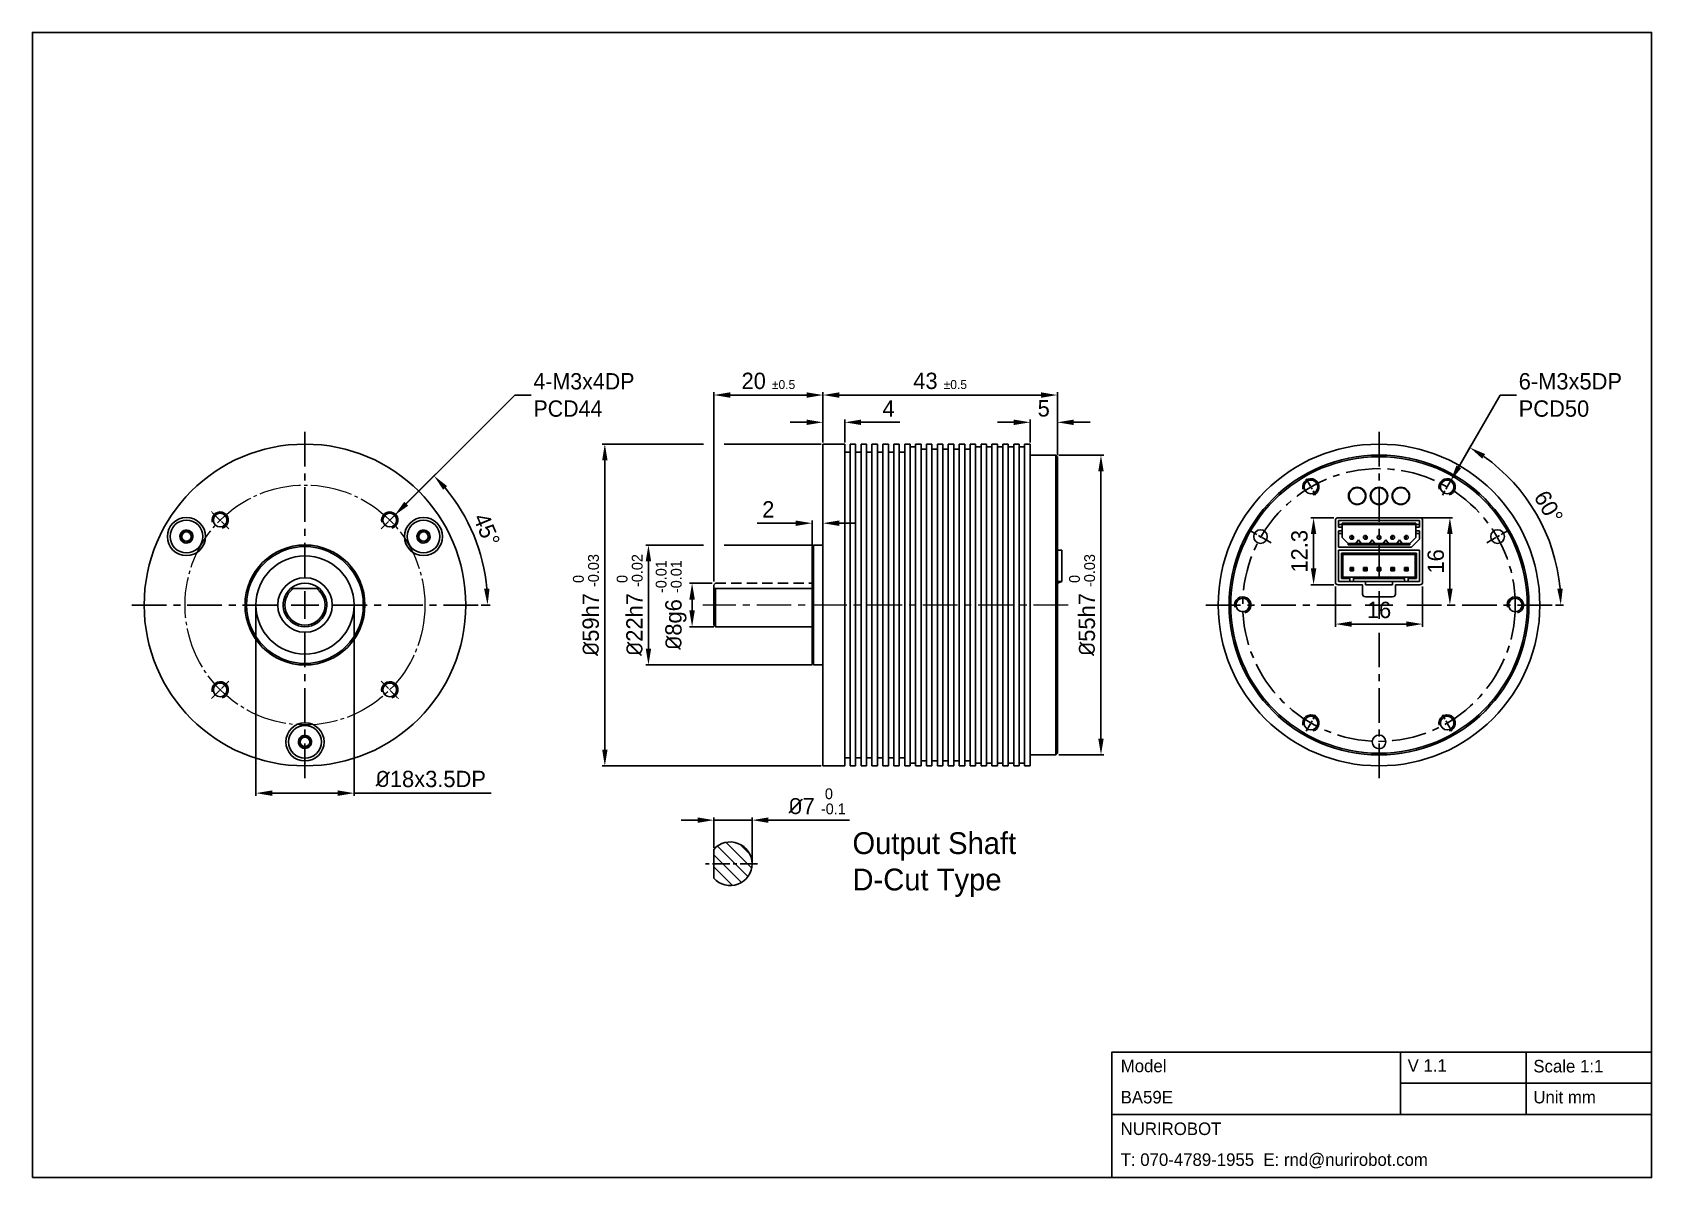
# Model space of a CAD drawing. Header units: millimetres. Extents: x 0 to 297, y 0 to 210.
import ezdxf

# ---------------------------------------------------------------- set-up
doc = ezdxf.new("R2010")
doc.units = ezdxf.units.MM
doc.header["$LTSCALE"] = 0.5
doc.header["$PDSIZE"] = -1
for name, pattern in [('CENTERX2', [20.32, 12.7, -2.54, 2.54, -2.54]), ('HIDDEN', [1.905, 1.27, -0.635]), ('SLD-실선', [0]), ('SLD-일점쇄선(중심선)', [19.05, 15.24, -1.27, 1.27, -1.27])]:
    doc.linetypes.add(name, pattern=pattern)
for name, color, linetype in [('3', 1, 'SLD-일점쇄선(중심선)'), ('은선', 2, 'HIDDEN'), ('중심선', 1, 'CENTERX2'), ('치수선', 3, 'Continuous')]:
    doc.layers.add(name, color=color, linetype=linetype)
doc.layers.add('외형선', color=7, linetype='Continuous', lineweight=25)
doc.styles.get("Standard").update_dxf_attribs({"font": 'GOTHIC.TTF'})
doc.styles.add('누리로봇 문자스타일_20230829', font='GOTHIC.TTF')
doc.dimstyles.new('A4기본 치수스타일', dxfattribs={"dimtxt": 3, "dimasz": 3, "dimexe": 0.5, "dimexo": 0.3, "dimgap": 1, "dimtad": 1, "dimtoh": 1, "dimdec": 1, "dimzin": 12, "dimdsep": 46, "dimtxsty": '누리로봇 문자스타일_20230829', "dimcen": 0.09, "dimclrd": 3, "dimclre": 3, "dimclrt": 3, "dimadec": 0, "dimazin": 3, "dimtm": 1e-09, "dimtfac": 1, "dimtdec": 1, "dimtofl": 0, "dimtmove": 0, "dimatfit": 3, "dimfxl": 1, "dimfrac": 2, "dimarcsym": 0})
doc.dimstyles.new('A4지시선 치수스타일', dxfattribs={"dimtxt": 3, "dimasz": 3, "dimexe": 0.5, "dimexo": 0.3, "dimgap": 0.396875, "dimtad": 0, "dimtih": 1, "dimtoh": 1, "dimdec": 1, "dimzin": 12, "dimdsep": 46, "dimtxsty": '누리로봇 문자스타일_20230829', "dimcen": 0.09, "dimclrd": 3, "dimclre": 3, "dimclrt": 3, "dimadec": 0, "dimazin": 3, "dimtm": 1e-09, "dimtfac": 1, "dimtdec": 1, "dimtofl": 0, "dimtmove": 0, "dimatfit": 3, "dimfxl": 1, "dimfrac": 2, "dimarcsym": 0})

# ---------------------------------------------------------------- blocks, each defined once
blk = doc.blocks.new('*D47')
at = {"color": 3, "linetype": 'Continuous', "lineweight": -2}
for p, q in [((88.5, 143.5), (68.56, 123.56)), ((91.5, 143.5), (88.5, 143.5)), ((65.47, 120.56), (65.65, 120.56)), ((65.56, 120.47), (65.56, 120.65))]:
    blk.add_line(p, q, dxfattribs=at)
at = {"color": 3, "linetype": 'Continuous'}
blk.add_solid([(68.21, 123.92), (68.92, 123.21), (66.44, 121.44)], dxfattribs=at)
at = {"layer": 'Defpoints', "color": 0, "linetype": 'Continuous'}
for p in [(64.67, 119.67), (66.44, 121.44)]:
    blk.add_point(p, dxfattribs=at)
at = {"color": 3, "linetype": 'Continuous', "lineweight": 18, "insert": (91.9, 143.5), "char_height": 3, "attachment_point": 4, "style": '누리로봇 문자스타일_20230829'}
blk.add_mtext('{\\fPMingLiU|b0|i0|c129|p0;4-M3x4DP\\PPCD44}', dxfattribs=at)
blk = doc.blocks.new('SW_CENTERMARKSYMBOL_1')
at = {"layer": '중심선', "color": 0}
for p, q in [((0, 5.08), (0, 32.04)), ((-5.08, 0), (-32.04, 0)), ((0, 0), (-2.54, 0)), ((0, 0), (0, 2.54)), ((0, 0), (0, -2.54)), ((0, 0), (2.54, 0)), ((5.08, 0), (32.04, 0)), ((0, -5.08), (0, -32.04))]:
    blk.add_line(p, q, dxfattribs=at)
blk = doc.blocks.new('*U45')
at = {"layer": '3', "color": 1, "linetype": 'SLD-일점쇄선(중심선)', "lineweight": 18, "ltscale": 0.25}
blk.add_line((-1.59, -1.59), (1.59, 1.59), dxfattribs=at)
blk = doc.blocks.new('*U46')
at = {"color": 0, "linetype": 'ByBlock', "lineweight": -2}
for p, rotation in [((44.08, 144.01), 90.00000000000001), ((44.08, 112.9), 180), ((75.19, 112.9), 270)]:
    blk.add_blockref('*U45', p, dxfattribs=dict(at, rotation=rotation))
blk.add_blockref('*U45', (75.19, 144.01), dxfattribs=at)
blk = doc.blocks.new('*D49')
at = {"layer": 'Defpoints', "color": 0}
for p in [(41, 105), (59, 105), (59, 70.5)]:
    blk.add_point(p, dxfattribs=at)
at = {"layer": '치수선', "color": 3, "lineweight": -2}
for p, q in [((41, 104.7), (41, 70)), ((59, 104.7), (59, 70)), ((44, 70.5), (56, 70.5)), ((59, 70.5), (84.17, 70.5))]:
    blk.add_line(p, q, dxfattribs=at)
at = {"layer": '치수선', "color": 3}
for points in [[(44, 71), (44, 70), (41, 70.5)], [(56, 71), (56, 70), (59, 70.5)]]:
    blk.add_solid(points, dxfattribs=at)
at = {"layer": '치수선', "color": 3, "insert": (73.08, 73.08), "char_height": 3, "attachment_point": 5, "style": '누리로봇 문자스타일_20230829'}
blk.add_mtext('{\\fISOCPEUR|b0|i0|c0|p34;%%C}18x3.5DP', dxfattribs=at)
blk = doc.blocks.new('SW_CENTERMARKSYMBOL_35')
at = {"layer": '중심선', "color": 0}
for p, q in [((0, 5.08), (0, 32.04)), ((-5.08, 0), (-32.04, 0)), ((0, 0), (-2.54, 0)), ((0, 0), (0, 2.54)), ((0, 0), (0, -2.54)), ((0, 0), (2.54, 0)), ((5.08, 0), (32.04, 0)), ((0, -5.08), (0, -32.04))]:
    blk.add_line(p, q, dxfattribs=at)
blk = doc.blocks.new('*D52')
at = {"layer": 'Defpoints', "color": 0}
for p in [(239, 121), (235, 108.7), (239, 108.7)]:
    blk.add_point(p, dxfattribs=at)
at = {"layer": '치수선', "color": 3, "lineweight": -2}
for p, q in [((238.7, 121), (234.5, 121)), ((235, 118), (235, 111.7)), ((238.7, 108.7), (234.5, 108.7))]:
    blk.add_line(p, q, dxfattribs=at)
at = {"layer": '치수선', "color": 3}
for points in [[(234.5, 118), (235.5, 118), (235, 121)], [(234.5, 111.7), (235.5, 111.7), (235, 108.7)]]:
    blk.add_solid(points, dxfattribs=at)
at = {"layer": '치수선', "color": 3, "insert": (232.42, 114.85), "char_height": 3, "attachment_point": 5, "rotation": 90, "style": '누리로봇 문자스타일_20230829'}
blk.add_mtext('12.3', dxfattribs=at)
blk = doc.blocks.new('*D53')
at = {"layer": 'Defpoints', "color": 0}
for p in [(239, 108.7), (255, 108.7), (255, 101.5)]:
    blk.add_point(p, dxfattribs=at)
at = {"layer": '치수선', "color": 3, "lineweight": -2}
for p, q in [((239, 108.4), (239, 101)), ((255, 108.4), (255, 101)), ((242, 101.5), (252, 101.5))]:
    blk.add_line(p, q, dxfattribs=at)
at = {"layer": '치수선', "color": 3}
for points in [[(242, 102), (242, 101), (239, 101.5)], [(252, 102), (252, 101), (255, 101.5)]]:
    blk.add_solid(points, dxfattribs=at)
at = {"layer": '치수선', "color": 3, "insert": (247, 104.08), "char_height": 3, "attachment_point": 5, "style": '누리로봇 문자스타일_20230829'}
blk.add_mtext('16', dxfattribs=at)
blk = doc.blocks.new('*D51')
at = {"layer": 'Defpoints', "color": 0}
for p in [(254.5, 121), (260, 121), (260.2, 105)]:
    blk.add_point(p, dxfattribs=at)
at = {"layer": '치수선', "color": 3, "lineweight": -2}
for p, q in [((254.8, 121), (260.5, 121)), ((260, 108), (260, 118)), ((259.9, 105), (259.5, 105))]:
    blk.add_line(p, q, dxfattribs=at)
at = {"layer": '치수선', "color": 3}
for points in [[(259.5, 118), (260.5, 118), (260, 121)], [(259.5, 108), (260.5, 108), (260, 105)]]:
    blk.add_solid(points, dxfattribs=at)
at = {"layer": '치수선', "color": 3, "insert": (257.42, 113), "char_height": 3, "attachment_point": 5, "rotation": 90, "style": '누리로봇 문자스타일_20230829'}
blk.add_mtext('16', dxfattribs=at)
blk = doc.blocks.new('*D54')
at = {"color": 3, "ltscale": 0.5}
for p, q in [((260.51, 128.41), (263.92, 134.31)), ((279.34, 105), (280.84, 105))]:
    blk.add_line(p, q, dxfattribs=at)
blk.add_arc((247, 105), 33.34, 5.1575, 54.8425, dxfattribs=at)
for points in [[(265.93, 131.84), (266.47, 132.68), (263.67, 133.87)], [(280.7, 108.02), (279.7, 107.97), (280.34, 105)]]:
    blk.add_solid(points, dxfattribs=at)
at = {"layer": 'Defpoints', "color": 0, "ltscale": 0.5}
for p in [(260.36, 128.15), (258.64, 125.15), (278.33, 116.4), (252.08, 105), (279.04, 105)]:
    blk.add_point(p, dxfattribs=at)
at = {"color": 3, "ltscale": 0.5, "insert": (278.1, 122.96), "char_height": 3, "attachment_point": 5, "rotation": 300, "style": '누리로봇 문자스타일_20230829'}
blk.add_mtext('60°', dxfattribs=at)
blk = doc.blocks.new('*D55')
at = {"color": 3, "linetype": 'Continuous', "lineweight": -2}
for p, q in [((269.23, 143.5), (261.62, 130.33)), ((272.23, 143.5), (269.23, 143.5)), ((259.41, 126.65), (259.59, 126.65)), ((259.5, 126.56), (259.5, 126.74))]:
    blk.add_line(p, q, dxfattribs=at)
at = {"color": 3, "linetype": 'Continuous'}
blk.add_solid([(261.19, 130.58), (262.06, 130.08), (260.12, 127.73)], dxfattribs=at)
at = {"layer": 'Defpoints', "color": 0, "linetype": 'Continuous'}
for p in [(260.12, 127.73), (258.87, 125.57)]:
    blk.add_point(p, dxfattribs=at)
at = {"color": 3, "linetype": 'Continuous', "lineweight": 18, "insert": (272.62, 143.5), "char_height": 3, "attachment_point": 4, "style": '누리로봇 문자스타일_20230829'}
blk.add_mtext('6-M3x5DP\\PPCD50', dxfattribs=at)
blk = doc.blocks.new('*D61')
at = {"layer": 'Defpoints', "color": 0}
for p in [(188, 132.5), (188, 77.5), (196, 77.5)]:
    blk.add_point(p, dxfattribs=at)
at = {"layer": '치수선', "color": 3, "lineweight": -2}
for p, q in [((188.3, 132.5), (196.5, 132.5)), ((196, 129.5), (196, 80.5)), ((188.3, 77.5), (196.5, 77.5))]:
    blk.add_line(p, q, dxfattribs=at)
at = {"layer": '치수선', "color": 3}
for points in [[(195.5, 129.5), (196.5, 129.5), (196, 132.5)], [(195.5, 80.5), (196.5, 80.5), (196, 77.5)]]:
    blk.add_solid(points, dxfattribs=at)
at = {"layer": '치수선', "color": 3, "insert": (192.55, 105), "char_height": 3, "attachment_point": 5, "rotation": 90, "style": '누리로봇 문자스타일_20230829'}
blk.add_mtext('{\\fISOCPEUR|b0|i0|c0|p34;%%C}55h7 {\\H0.66x;\\S 0^ -0.03;}', dxfattribs=at)
blk = doc.blocks.new('*D56')
at = {"color": 3, "linetype": 'Continuous', "lineweight": -2}
for p, q in [((145, 134.8), (145, 144)), ((185, 143.5), (148, 143.5)), ((188, 132.5), (188, 144))]:
    blk.add_line(p, q, dxfattribs=at)
at = {"color": 3, "linetype": 'Continuous'}
for points in [[(148, 144), (148, 143), (145, 143.5)], [(185, 144), (185, 143), (188, 143.5)]]:
    blk.add_solid(points, dxfattribs=at)
at = {"layer": 'Defpoints', "color": 0, "linetype": 'Continuous'}
for p in [(145, 143.5), (145, 134.5), (188, 132.2)]:
    blk.add_point(p, dxfattribs=at)
at = {"color": 3, "linetype": 'Continuous', "lineweight": 18, "insert": (166.5, 146.08), "char_height": 3, "attachment_point": 5, "style": '누리로봇 문자스타일_20230829'}
blk.add_mtext('43 {\\H0.55x;%%P0.5}', dxfattribs=at)
blk = doc.blocks.new('*D62')
at = {"color": 3, "linetype": 'Continuous', "lineweight": -2}
for p, q in [((125, 109.3), (125, 144)), ((128, 143.5), (142, 143.5)), ((145, 134.8), (145, 144))]:
    blk.add_line(p, q, dxfattribs=at)
at = {"color": 3, "linetype": 'Continuous'}
for points in [[(128, 144), (128, 143), (125, 143.5)], [(142, 144), (142, 143), (145, 143.5)]]:
    blk.add_solid(points, dxfattribs=at)
at = {"layer": 'Defpoints', "color": 0, "linetype": 'Continuous'}
for p in [(145, 143.5), (145, 134.5), (125, 109)]:
    blk.add_point(p, dxfattribs=at)
at = {"color": 3, "linetype": 'Continuous', "lineweight": 18, "insert": (135, 146.08), "char_height": 3, "attachment_point": 5, "style": '누리로봇 문자스타일_20230829'}
blk.add_mtext('20 {\\H0.55x;%%P0.5}', dxfattribs=at)
blk = doc.blocks.new('*D57')
at = {"color": 3, "linetype": 'Continuous', "lineweight": -2}
for p, q in [((140, 120), (132.96, 120)), ((143, 116), (143, 120.5)), ((145, 120.3), (145, 120.5)), ((148, 120), (151, 120))]:
    blk.add_line(p, q, dxfattribs=at)
at = {"color": 3, "linetype": 'Continuous'}
for points in [[(140, 120.5), (140, 119.5), (143, 120)], [(148, 120.5), (148, 119.5), (145, 120)]]:
    blk.add_solid(points, dxfattribs=at)
at = {"layer": 'Defpoints', "color": 0, "linetype": 'Continuous'}
for p in [(145, 120), (145, 120), (143, 115.7)]:
    blk.add_point(p, dxfattribs=at)
at = {"color": 3, "linetype": 'Continuous', "lineweight": 18, "insert": (134.98, 122.54), "char_height": 3, "attachment_point": 5, "style": '누리로봇 문자스타일_20230829'}
blk.add_mtext('2', dxfattribs=at)
blk = doc.blocks.new('*D58')
at = {"color": 3, "linetype": 'Continuous', "lineweight": -2}
for p, q in [((124.7, 109), (120.5, 109)), ((121, 104), (121, 106)), ((125, 101), (120.5, 101))]:
    blk.add_line(p, q, dxfattribs=at)
at = {"color": 3, "linetype": 'Continuous'}
for points in [[(120.5, 106), (121.5, 106), (121, 109)], [(120.5, 104), (121.5, 104), (121, 101)]]:
    blk.add_solid(points, dxfattribs=at)
at = {"layer": 'Defpoints', "color": 0, "linetype": 'Continuous'}
for p in [(121, 109), (125, 109), (125.3, 101)]:
    blk.add_point(p, dxfattribs=at)
at = {"color": 3, "linetype": 'Continuous', "lineweight": 18, "insert": (117.16, 105), "char_height": 3, "attachment_point": 5, "rotation": 90, "style": '누리로봇 문자스타일_20230829'}
blk.add_mtext('{\\fISOCPEUR|b0|i0|c0|p34;%%C}8g6 {\\H0.66x;\\S-0.01^ -0.01;}', dxfattribs=at)
blk = doc.blocks.new('*D63')
at = {"color": 3, "linetype": 'Continuous', "lineweight": -2}
for p, q in [((123.12, 116), (112.5, 116)), ((143, 116), (126.87, 116)), ((113, 113), (113, 97)), ((143, 94), (112.5, 94))]:
    blk.add_line(p, q, dxfattribs=at)
at = {"color": 3, "linetype": 'Continuous'}
for points in [[(112.5, 113), (113.5, 113), (113, 116)], [(112.5, 97), (113.5, 97), (113, 94)]]:
    blk.add_solid(points, dxfattribs=at)
at = {"layer": 'Defpoints', "color": 0, "linetype": 'Continuous'}
for p in [(143.3, 116), (113, 94), (143.3, 94)]:
    blk.add_point(p, dxfattribs=at)
at = {"color": 3, "linetype": 'Continuous', "lineweight": 18, "insert": (109.55, 105), "char_height": 3, "attachment_point": 5, "rotation": 90, "style": '누리로봇 문자스타일_20230829'}
blk.add_mtext('{\\fISOCPEUR|b0|i0|c0|p34;%%C}22h7 {\\H0.66x;\\S 0^ -0.02;}', dxfattribs=at)
blk = doc.blocks.new('*D60')
at = {"layer": 'Defpoints', "color": 0}
for p in [(145, 134.5), (105, 75.5), (145, 75.5)]:
    blk.add_point(p, dxfattribs=at)
at = {"layer": '치수선', "color": 3, "lineweight": -2}
for p, q in [((123.12, 134.5), (104.5, 134.5)), ((144.7, 134.5), (126.87, 134.5)), ((105, 131.5), (105, 78.5)), ((144.7, 75.5), (104.5, 75.5))]:
    blk.add_line(p, q, dxfattribs=at)
at = {"layer": '치수선', "color": 3}
for points in [[(104.5, 131.5), (105.5, 131.5), (105, 134.5)], [(104.5, 78.5), (105.5, 78.5), (105, 75.5)]]:
    blk.add_solid(points, dxfattribs=at)
at = {"layer": '치수선', "color": 3, "insert": (101.55, 105), "char_height": 3, "attachment_point": 5, "rotation": 90, "style": '누리로봇 문자스타일_20230829'}
blk.add_mtext('{\\fISOCPEUR|b0|i0|c0|p34;%%C}59h7 {\\H0.66x;\\S 0^ -0.03;}', dxfattribs=at)
blk = doc.blocks.new('*D59')
at = {"color": 3, "linetype": 'Continuous', "lineweight": -2}
for p, q in [((180, 138.5), (177, 138.5)), ((183, 134.8), (183, 139)), ((188, 132.8), (188, 139)), ((191, 138.5), (194, 138.5))]:
    blk.add_line(p, q, dxfattribs=at)
at = {"color": 3, "linetype": 'Continuous'}
for points in [[(180, 139), (180, 138), (183, 138.5)], [(191, 139), (191, 138), (188, 138.5)]]:
    blk.add_solid(points, dxfattribs=at)
at = {"layer": 'Defpoints', "color": 0, "linetype": 'Continuous'}
for p in [(188, 138.5), (183, 134.5), (188, 132.5)]:
    blk.add_point(p, dxfattribs=at)
at = {"color": 3, "linetype": 'Continuous', "lineweight": 18, "insert": (185.5, 141.04), "char_height": 3, "attachment_point": 5, "style": '누리로봇 문자스타일_20230829'}
blk.add_mtext('5', dxfattribs=at)
blk = doc.blocks.new('*D64')
at = {"layer": 'Defpoints', "color": 0}
for p in [(125, 65.55), (125, 60.2), (132, 57.55)]:
    blk.add_point(p, dxfattribs=at)
at = {"layer": '치수선', "color": 3, "lineweight": -2}
for p, q in [((122, 65.55), (119, 65.55)), ((125, 60.5), (125, 66.05)), ((125, 65.55), (132, 65.55)), ((132, 57.85), (132, 66.05)), ((135, 65.55), (149.89, 65.55))]:
    blk.add_line(p, q, dxfattribs=at)
at = {"layer": '치수선', "color": 3}
for points in [[(122, 66.05), (122, 65.05), (125, 65.55)], [(135, 66.05), (135, 65.05), (132, 65.55)]]:
    blk.add_solid(points, dxfattribs=at)
at = {"layer": '치수선', "color": 3, "insert": (143.94, 69), "char_height": 3, "attachment_point": 5, "style": '누리로봇 문자스타일_20230829'}
blk.add_mtext('{\\fISOCPEUR|b0|i0|c0|p34;%%C}7 {\\H0.66x;\\S 0^ -0.1;}', dxfattribs=at)
blk = doc.blocks.new('*D106')
at = {"color": 3, "linetype": 'Continuous', "lineweight": -2}
for p, q in [((142, 138.5), (139, 138.5)), ((145, 134.8), (145, 139)), ((149, 134.8), (149, 139)), ((152, 138.5), (159.1, 138.5))]:
    blk.add_line(p, q, dxfattribs=at)
at = {"color": 3, "linetype": 'Continuous'}
for points in [[(142, 139), (142, 138), (145, 138.5)], [(152, 139), (152, 138), (149, 138.5)]]:
    blk.add_solid(points, dxfattribs=at)
at = {"layer": 'Defpoints', "color": 0, "linetype": 'Continuous'}
for p in [(149, 138.5), (145, 134.5), (149, 134.5)]:
    blk.add_point(p, dxfattribs=at)
at = {"color": 3, "linetype": 'Continuous', "lineweight": 18, "insert": (157.05, 141.04), "char_height": 3, "attachment_point": 5, "style": '누리로봇 문자스타일_20230829'}
blk.add_mtext('4', dxfattribs=at)
blk = doc.blocks.new('*D111')
at = {"color": 3, "ltscale": 0.5}
for p, q in [((67.36, 122.36), (74.03, 129.03)), ((82.34, 105), (83.99, 105))]:
    blk.add_line(p, q, dxfattribs=at)
blk.add_arc((50, 105), 33.49, 5.1344, 39.8656, dxfattribs=at)
for points in [[(75.34, 126.13), (76.07, 126.8), (73.68, 128.68)], [(83.85, 108.02), (82.85, 107.97), (83.49, 105)]]:
    blk.add_solid(points, dxfattribs=at)
at = {"layer": 'Defpoints', "color": 0, "ltscale": 0.5}
for p in [(67.15, 122.15), (63.97, 118.97), (82.35, 113.67), (55.08, 105), (82.04, 105)]:
    blk.add_point(p, dxfattribs=at)
at = {"color": 3, "ltscale": 0.5, "insert": (83.32, 118.8), "char_height": 3, "attachment_point": 5, "rotation": 292.5, "style": '누리로봇 문자스타일_20230829'}
blk.add_mtext('45°', dxfattribs=at)

msp = doc.modelspace()

# ---------------------------------------------------------------- hatches: boundary and pattern name
at = {"ltscale": 0.5}
h = msp.add_hatch(dxfattribs=at)
h.set_pattern_fill('ANSI31', color=256, scale=0.5, angle=90)
h.set_pattern_definition([(135, (181.2872, -55.4511), (-1.122532, -1.122532), [])])
h.paths.add_polyline_path([(125, 57.55), (125, 54.91, 0.21525), (128, 53.55), (128, 57.55)])
h.paths.add_polyline_path([(125, 60.2), (125, 57.55), (128, 57.55), (128, 61.55, 0.21525)])
h.paths.add_polyline_path([(128, 61.55), (128, 57.55), (132, 57.55, 0.414214)])
h.paths.add_polyline_path([(128, 57.55), (128, 53.55, 0.414214), (132, 57.55)])

# ---------------------------------------------------------------- linework, layer by layer
at = {"color": 7, "linetype": 'Continuous', "lineweight": 25}
for p, q in [((149, 134.5), (145, 134.5)), ((145, 134.5), (145, 75.5)), ((143.3, 116), (143, 115.7)), ((145, 116), (143.3, 116)), ((143.3, 116), (143.3, 94)), ((143, 94.3), (143, 115.7)), ((125, 101.3), (125, 108)), ((125.3, 108), (125.3, 101)), ((143, 108), (125.3, 108)), ((125, 101.3), (125.3, 101)), ((125.3, 101), (143, 101)), ((143, 94.3), (143.3, 94)), ((143.3, 94), (145, 94)), ((145, 75.5), (149, 75.5))]:
    msp.add_line(p, q, dxfattribs=at)
at = {"linetype": 'SLD-실선', "lineweight": 25}
msp.add_line((47.83, 108), (52.17, 108), dxfattribs=at)
at = {"color": 1, "linetype": 'CENTERX2', "lineweight": 18}
msp.add_line((190, 105), (123, 105), dxfattribs=at)
at = {"ltscale": 0.5}
msp.add_line((125, 60.2), (125, 54.91), dxfattribs=at)
at = {"lineweight": -3}
msp.add_line((250.97, 23.02), (250.97, 11.58), dxfattribs=at)
at = {"lineweight": -3, "ltscale": 3}
for p, q in [((273.98, 23.02), (273.98, 11.58)), ((250.97, 17.34), (297, 17.34)), ((250.97, 17.34), (297, 17.34)), ((198, 11.58), (297, 11.58)), ((198, 11.58), (297, 11.58))]:
    msp.add_line(p, q, dxfattribs=at)
msp.add_lwpolyline([(0, 0), (297, 0), (297, 210), (0, 210)], close=True)
msp.add_lwpolyline([(198, 0), (198, 23.02), (297, 23.02), (297, 0)], close=True, dxfattribs=at)
msp.add_lwpolyline([(198, 0), (198, 23.02), (297, 23.02), (297, 0)], close=True, dxfattribs=at)
at = {"linetype": 'SLD-실선', "lineweight": 25}
for centre, radius in [((50, 105), 29.5), ((28.26, 117.55), 3.5), ((28.26, 117.55), 3), ((71.74, 117.55), 3.5), ((71.74, 117.55), 3), ((28.26, 117.55), 0.867), ((50, 105), 11), ((71.74, 117.55), 0.867), ((50, 105), 10.7), ((50, 105), 9), ((50, 105), 5), ((50, 79.9), 3.5), ((50, 79.9), 3), ((50, 79.9), 0.867)]:
    msp.add_circle(centre, radius, dxfattribs=at)
for centre in [(234.5, 126.65), (234.5, 126.65), (259.5, 126.65), (259.5, 126.65), (34.44, 120.56), (34.44, 120.56), (65.56, 120.56), (65.56, 120.56), (222, 105), (222, 105), (272, 105), (272, 105), (34.44, 89.44), (34.44, 89.44), (65.56, 89.44), (65.56, 89.44), (234.5, 83.35), (234.5, 83.35), (259.5, 83.35), (259.5, 83.35)]:
    msp.add_circle(centre, 1.25)
for centre in [(234.5, 126.65), (234.5, 126.65), (259.5, 126.65), (259.5, 126.65), (34.45, 120.56), (34.45, 120.56), (65.56, 120.56), (65.56, 120.56), (222, 105), (222, 105), (272, 105), (272, 105), (34.45, 89.44), (34.45, 89.44), (65.56, 89.44), (65.56, 89.44), (234.5, 83.35), (234.5, 83.35), (259.5, 83.35), (259.5, 83.35)]:
    msp.add_arc(centre, 1.5, 284.9214, 194.9688)
for centre, radius, start, end in [((28.26, 117.55), 1.2, 145.2024, 205.2024), ((28.26, 117.55), 1.2, 205.2024, 265.2024), ((28.26, 117.55), 1.2, 85.2024, 145.2024), ((28.26, 117.55), 1.2, 265.2024, 325.2024), ((28.26, 117.55), 1.2, 25.2024, 85.2024), ((28.26, 117.55), 1.2, 325.2024, 25.2024), ((71.74, 117.55), 1.2, 145.2024, 205.2024), ((71.74, 117.55), 1.2, 205.2024, 265.2024), ((71.74, 117.55), 1.2, 85.2024, 145.2024), ((71.74, 117.55), 1.2, 265.2024, 325.2024), ((71.74, 117.55), 1.2, 25.2024, 85.2024), ((71.74, 117.55), 1.2, 325.2024, 25.2024), ((50, 105), 4, 131.4096, 48.5904), ((50, 105), 3.7, 125.8248, 54.1752), ((50, 105), 4, 48.5904, 131.4096), ((50, 79.9), 1.2, 145.2024, 205.2024), ((50, 79.9), 1.2, 85.2024, 145.2024), ((50, 79.9), 1.2, 25.2024, 85.2024), ((50, 79.9), 1.2, 325.2024, 25.2024), ((50, 79.9), 1.2, 205.2024, 265.2024), ((50, 79.9), 1.2, 265.2024, 325.2024)]:
    msp.add_arc(centre, radius, start, end, dxfattribs=at)
at = {"ltscale": 0.5}
msp.add_arc((128, 57.55), 4, 221.4096, 138.5904, dxfattribs=at)
at = {"linetype": 'SLD-실선', "lineweight": 25}
for points, knots in [([(27.28, 118.24), (27.26, 118.04), (27.24, 117.84), (27.22, 117.54), (27.21, 117.43), (27.19, 117.23), (27.18, 117.14), (27.18, 117.04)], [0, 0, 0, 0, 0.5, 0.5, 0.75, 0.75, 1, 1, 1, 1]), ([(28.16, 116.35), (28, 116.47), (27.84, 116.58), (27.5, 116.81), (27.34, 116.93), (27.18, 117.04)], [0, 0, 0, 0, 0.5, 0.5, 1, 1, 1, 1]), ([(27.28, 118.24), (27.45, 118.32), (27.63, 118.4), (28, 118.58), (28.19, 118.66), (28.36, 118.75)], [0, 0, 0, 0, 0.5, 0.5, 1, 1, 1, 1]), ([(29.25, 116.86), (29.07, 116.78), (28.89, 116.7), (28.52, 116.52), (28.34, 116.44), (28.16, 116.35)], [0, 0, 0, 0, 0.5, 0.5, 1, 1, 1, 1]), ([(28.36, 118.75), (28.52, 118.63), (28.69, 118.52), (29.02, 118.29), (29.19, 118.17), (29.35, 118.06)], [0, 0, 0, 0, 0.5, 0.5, 1, 1, 1, 1]), ([(29.35, 118.06), (29.33, 117.87), (29.32, 117.67), (29.29, 117.36), (29.28, 117.26), (29.27, 117.06), (29.26, 116.96), (29.25, 116.86)], [0, 0, 0, 0, 0.5, 0.5, 0.75, 0.75, 1, 1, 1, 1]), ([(70.65, 117.04), (70.67, 117.23), (70.68, 117.43), (70.72, 117.84), (70.73, 118.04), (70.75, 118.24)], [0, 0, 0, 0, 0.5, 0.5, 1, 1, 1, 1]), ([(71.64, 116.35), (71.48, 116.46), (71.31, 116.58), (71.06, 116.75), (70.98, 116.81), (70.81, 116.93), (70.73, 116.98), (70.65, 117.04)], [0, 0, 0, 0, 0.5, 0.5, 0.75, 0.75, 1, 1, 1, 1]), ([(70.75, 118.24), (70.93, 118.32), (71.11, 118.4), (71.48, 118.58), (71.66, 118.66), (71.84, 118.75)], [0, 0, 0, 0, 0.5, 0.5, 1, 1, 1, 1]), ([(72.72, 116.86), (72.55, 116.78), (72.37, 116.7), (72, 116.52), (71.81, 116.44), (71.64, 116.35)], [0, 0, 0, 0, 0.5, 0.5, 1, 1, 1, 1]), ([(72.82, 118.06), (72.66, 118.17), (72.5, 118.29), (72.25, 118.46), (72.16, 118.52), (72, 118.64), (71.92, 118.69), (71.84, 118.75)], [0, 0, 0, 0, 0.5, 0.5, 0.75, 0.75, 1, 1, 1, 1]), ([(72.82, 118.06), (72.81, 117.87), (72.79, 117.67), (72.76, 117.26), (72.74, 117.06), (72.72, 116.86)], [0, 0, 0, 0, 0.5, 0.5, 1, 1, 1, 1]), ([(48.91, 79.39), (48.93, 79.58), (48.95, 79.78), (48.98, 80.19), (49, 80.39), (49.01, 80.59)], [0, 0, 0, 0, 0.5, 0.5, 1, 1, 1, 1]), ([(49.01, 80.59), (49.19, 80.67), (49.37, 80.75), (49.65, 80.88), (49.74, 80.93), (49.92, 81.01), (50.01, 81.06), (50.1, 81.1)], [0, 0, 0, 0, 0.5, 0.5, 0.75, 0.75, 1, 1, 1, 1]), ([(50.1, 81.1), (50.26, 80.98), (50.42, 80.87), (50.76, 80.64), (50.93, 80.52), (51.09, 80.41)], [0, 0, 0, 0, 0.5, 0.5, 1, 1, 1, 1]), ([(51.09, 80.41), (51.07, 80.22), (51.05, 80.02), (51.02, 79.61), (51, 79.41), (50.99, 79.21)], [0, 0, 0, 0, 0.5, 0.5, 1, 1, 1, 1]), ([(49.9, 78.7), (49.74, 78.82), (49.58, 78.93), (49.24, 79.16), (49.07, 79.28), (48.91, 79.39)], [0, 0, 0, 0, 0.5, 0.5, 1, 1, 1, 1]), ([(49.9, 78.7), (50.08, 78.79), (50.26, 78.87), (50.53, 79), (50.63, 79.05), (50.81, 79.13), (50.9, 79.17), (50.99, 79.21)], [0, 0, 0, 0, 0.5, 0.5, 0.75, 0.75, 1, 1, 1, 1])]:
    msp.add_open_spline(points, degree=3, knots=knots, dxfattribs=at)
for points in [[(47.35, 108), (47.51, 108), (47.67, 108), (47.83, 108)], [(52.17, 108), (52.33, 108), (52.49, 108), (52.65, 108)]]:
    msp.add_open_spline(points, degree=3, dxfattribs=at)
at = {"color": 7, "linetype": 'Continuous', "lineweight": 25}
msp.add_open_spline([(125, 108), (125.05, 108), (125.14, 108), (125.25, 108), (125.3, 108)], degree=3, knots=[0, 0, 0, 0, 0.469502, 1, 1, 1, 1], dxfattribs=at)
at = {"layer": '3', "color": 1, "linetype": 'SLD-일점쇄선(중심선)', "lineweight": 18}
msp.add_circle((50, 105), 22, dxfattribs=at)
at = {"layer": '외형선'}
for p, q in [((149, 134.5), (149, 75.5)), ((151, 134.5), (150, 134.5)), ((150, 134.5), (150, 75.5)), ((151, 134.5), (151, 75.5)), ((153, 134.5), (152, 134.5)), ((152, 134.5), (152, 75.5)), ((153, 134.5), (153, 75.5)), ((155, 134.5), (154, 134.5)), ((154, 134.5), (154, 75.5)), ((155, 134.5), (155, 75.5)), ((157, 134.5), (156, 134.5)), ((156, 134.5), (156, 75.5)), ((157, 134.5), (157, 75.5)), ((159, 134.5), (158, 134.5)), ((158, 134.5), (158, 75.5)), ((159, 134.5), (159, 75.5)), ((161, 134.5), (160, 134.5)), ((160, 75.5), (160, 134.5)), ((161, 75.5), (161, 134.5)), ((162, 134), (161, 134)), ((163, 134.5), (162, 134.5)), ((162, 75.5), (162, 134.5)), ((163, 75.5), (163, 134.5)), ((165, 134.5), (164, 134.5)), ((164, 75.5), (164, 134.5)), ((165, 75.5), (165, 134.5)), ((167, 134.5), (166, 134.5)), ((166, 75.5), (166, 134.5)), ((167, 75.5), (167, 134.5)), ((169, 134.5), (168, 134.5)), ((168, 75.5), (168, 134.5)), ((169, 75.5), (169, 134.5)), ((171, 134.5), (170, 134.5)), ((170, 75.5), (170, 134.5)), ((171, 75.5), (171, 134.5)), ((173, 134.5), (172, 134.5)), ((172, 75.5), (172, 134.5)), ((173, 75.5), (173, 134.5)), ((174, 134), (173, 134)), ((175, 134.5), (174, 134.5)), ((174, 134.5), (174, 75.5)), ((175, 134.5), (175, 75.5)), ((176, 134), (175, 134)), ((177, 134.5), (176, 134.5)), ((176, 134.5), (176, 75.5)), ((177, 134.5), (177, 75.5)), ((178, 134), (177, 134)), ((179, 134.5), (178, 134.5)), ((178, 134.5), (178, 75.5)), ((179, 134.5), (179, 75.5)), ((180, 134), (179, 134)), ((181, 134.5), (180, 134.5)), ((180, 134.5), (180, 75.5)), ((181, 134.5), (181, 75.5)), ((182, 134), (181, 134)), ((183, 134.5), (182, 134.5)), ((182, 134.5), (182, 75.5)), ((183, 134.5), (183, 75.5)), ((150, 133), (149, 133)), ((152, 133), (151, 133)), ((154, 133), (153, 133)), ((156, 133), (155, 133)), ((158, 133), (157, 133)), ((160, 133), (159, 133)), ((164, 133.55), (163, 133.55)), ((166, 133.55), (165, 133.55)), ((168, 133.55), (167, 133.55)), ((170, 133.55), (169, 133.55)), ((172, 133.55), (171, 133.55)), ((187.7, 132.5), (183, 132.5)), ((188, 132.2), (187.7, 132.5)), ((187.7, 77.5), (187.7, 132.5)), ((188, 132.2), (188, 77.8)), ((239, 109.2), (239, 120.5)), ((239.5, 121), (254.5, 121)), ((239.55, 120.48), (239.55, 119.76)), ((254.45, 120.48), (239.55, 120.48)), ((239.55, 119.76), (240.25, 119.76)), ((239.55, 119.76), (239.55, 119.29)), ((239.55, 119.29), (240.25, 119.29)), ((253.75, 120.03), (240.25, 120.03)), ((240.25, 120.03), (240.25, 119.76)), ((253.75, 119.78), (240.25, 119.78)), ((240.25, 119.76), (240.25, 119.29)), ((240.25, 119.29), (240.25, 118.59)), ((253.75, 119.76), (253.75, 120.03)), ((254.45, 119.76), (253.75, 119.76)), ((253.75, 119.76), (253.75, 119.29)), ((254.45, 119.29), (253.75, 119.29)), ((253.75, 119.29), (253.75, 118.59)), ((254.45, 119.76), (254.45, 120.48)), ((254.45, 119.76), (254.45, 119.29)), ((255, 120.5), (255, 109.2)), ((239.55, 118.59), (239.55, 118.11)), ((239.55, 118.59), (240.25, 118.59)), ((239.55, 118.11), (239.55, 115.58)), ((239.55, 118.11), (240.25, 118.11)), ((240.25, 118.59), (240.25, 118.11)), ((240.25, 118.11), (240.25, 117.37)), ((240.25, 117.37), (241.34, 116.28)), ((241.34, 116.28), (242.75, 116.28)), ((241.34, 116.03), (241.34, 116.28)), ((252.66, 116.03), (241.34, 116.03)), ((242, 117.75), (242, 117.4)), ((242, 117.05), (242, 117.4)), ((243.25, 116.98), (242.75, 116.28)), ((243.75, 116.28), (242.75, 116.28)), ((243.75, 116.28), (243.25, 116.98)), ((243.75, 116.28), (245.25, 116.28)), ((244.5, 117.75), (244.5, 117.4)), ((244.5, 117.05), (244.5, 117.4)), ((245.75, 116.98), (245.25, 116.28)), ((246.25, 116.28), (245.25, 116.28)), ((246.25, 116.28), (245.75, 116.98)), ((246.25, 116.28), (247.75, 116.28)), ((247, 117.75), (247, 117.4)), ((247, 117.05), (247, 117.4)), ((248.25, 116.98), (247.75, 116.28)), ((248.75, 116.28), (247.75, 116.28)), ((248.75, 116.28), (248.25, 116.98)), ((248.75, 116.28), (250.25, 116.28)), ((249.5, 117.75), (249.5, 117.4)), ((249.5, 117.05), (249.5, 117.4)), ((250.75, 116.98), (250.25, 116.28)), ((251.25, 116.28), (250.25, 116.28)), ((251.25, 116.28), (250.75, 116.98)), ((251.25, 116.28), (252.66, 116.28)), ((252, 117.75), (252, 117.4)), ((252, 117.05), (252, 117.4)), ((252.66, 116.28), (253.75, 117.37)), ((252.66, 116.28), (252.66, 116.03)), ((252.95, 115.58), (254.45, 117.08)), ((253.75, 118.59), (253.75, 118.11)), ((254.45, 118.59), (253.75, 118.59)), ((253.75, 117.37), (253.75, 118.11)), ((254.45, 118.11), (253.75, 118.11)), ((254.45, 118.59), (254.45, 118.11)), ((254.45, 117.08), (254.45, 118.11)), ((188, 115.08), (188.8, 115.08)), ((188.8, 115.08), (188.8, 109.28)), ((239.55, 115.58), (252.95, 115.58)), ((239.55, 115.08), (239.55, 109.28)), ((254.45, 115.08), (239.55, 115.08)), ((240.1, 114.53), (253.9, 114.53)), ((240.1, 109.83), (240.1, 114.53)), ((240.35, 114.28), (240.1, 114.53)), ((240.35, 114.28), (253.65, 114.28)), ((240.35, 110.08), (240.35, 114.28)), ((253.65, 114.28), (253.9, 114.53)), ((253.65, 114.28), (253.65, 110.08)), ((253.9, 114.53), (253.9, 109.83)), ((254.45, 109.28), (254.45, 115.08)), ((240.35, 110.08), (240.1, 109.83)), ((241.65, 110.08), (240.35, 110.08)), ((241.65, 110.08), (241.65, 109.83)), ((241.65, 110.08), (242.35, 110.08)), ((241.68, 111.9), (242.32, 111.9)), ((241.68, 111.9), (241.88, 111.7)), ((241.68, 111.26), (241.68, 111.9)), ((241.88, 111.46), (241.68, 111.26)), ((242.32, 111.26), (241.68, 111.26)), ((242.12, 111.7), (241.88, 111.7)), ((241.88, 111.7), (241.88, 111.46)), ((241.88, 111.46), (242.12, 111.46)), ((242.32, 111.9), (242.12, 111.7)), ((242.12, 111.46), (242.12, 111.7)), ((242.12, 111.46), (242.32, 111.26)), ((242.32, 111.9), (242.32, 111.26)), ((242.35, 109.83), (242.35, 110.08)), ((251.65, 110.08), (242.35, 110.08)), ((244.18, 111.9), (244.82, 111.9)), ((244.18, 111.9), (244.38, 111.7)), ((244.18, 111.26), (244.18, 111.9)), ((244.38, 111.46), (244.18, 111.26)), ((244.82, 111.26), (244.18, 111.26)), ((244.62, 111.7), (244.38, 111.7)), ((244.38, 111.7), (244.38, 111.46)), ((244.38, 111.46), (244.62, 111.46)), ((244.82, 111.9), (244.62, 111.7)), ((244.62, 111.46), (244.62, 111.7)), ((244.62, 111.46), (244.82, 111.26)), ((244.82, 111.9), (244.82, 111.26)), ((246.68, 111.9), (247.32, 111.9)), ((246.68, 111.9), (246.88, 111.7)), ((246.68, 111.26), (246.68, 111.9)), ((246.88, 111.46), (246.68, 111.26)), ((247.32, 111.26), (246.68, 111.26)), ((247.12, 111.7), (246.88, 111.7)), ((246.88, 111.7), (246.88, 111.46)), ((246.88, 111.46), (247.12, 111.46)), ((247.32, 111.9), (247.12, 111.7)), ((247.12, 111.46), (247.12, 111.7)), ((247.12, 111.46), (247.32, 111.26)), ((247.32, 111.9), (247.32, 111.26)), ((249.18, 111.9), (249.82, 111.9)), ((249.18, 111.9), (249.38, 111.7)), ((249.18, 111.26), (249.18, 111.9)), ((249.38, 111.46), (249.18, 111.26)), ((249.82, 111.26), (249.18, 111.26)), ((249.62, 111.7), (249.38, 111.7)), ((249.38, 111.7), (249.38, 111.46)), ((249.38, 111.46), (249.62, 111.46)), ((249.82, 111.9), (249.62, 111.7)), ((249.62, 111.46), (249.62, 111.7)), ((249.62, 111.46), (249.82, 111.26)), ((249.82, 111.9), (249.82, 111.26)), ((251.65, 110.08), (251.65, 109.83)), ((251.65, 110.08), (252.35, 110.08)), ((251.68, 111.9), (252.32, 111.9)), ((251.68, 111.9), (251.88, 111.7)), ((251.68, 111.26), (251.68, 111.9)), ((251.88, 111.46), (251.68, 111.26)), ((252.32, 111.26), (251.68, 111.26)), ((252.12, 111.7), (251.88, 111.7)), ((251.88, 111.7), (251.88, 111.46)), ((251.88, 111.46), (252.12, 111.46)), ((252.32, 111.9), (252.12, 111.7)), ((252.12, 111.46), (252.12, 111.7)), ((252.12, 111.46), (252.32, 111.26)), ((252.32, 111.9), (252.32, 111.26)), ((252.35, 109.83), (252.35, 110.08)), ((253.65, 110.08), (252.35, 110.08)), ((253.65, 110.08), (253.9, 109.83)), ((188, 109.28), (188.8, 109.28)), ((188.8, 109.28), (188, 109.01)), ((244, 108.7), (239.5, 108.7)), ((239.55, 109.28), (241.65, 109.28)), ((241.65, 109.83), (240.1, 109.83)), ((241.65, 109.28), (241.65, 109.83)), ((241.65, 109.28), (242.35, 109.28)), ((242.35, 109.28), (242.35, 109.83)), ((251.65, 109.83), (242.35, 109.83)), ((242.35, 109.28), (244.5, 109.28)), ((244, 107), (244, 108.7)), ((244.5, 109.28), (249.5, 109.28)), ((244.5, 109.28), (244.5, 108.69)), ((244.5, 108.69), (249.5, 108.69)), ((249.5, 109.28), (251.65, 109.28)), ((249.5, 109.28), (249.5, 108.69)), ((250, 108.7), (250, 107)), ((254.5, 108.7), (250, 108.7)), ((251.65, 109.28), (251.65, 109.83)), ((251.65, 109.28), (252.35, 109.28)), ((252.35, 109.28), (252.35, 109.83)), ((253.9, 109.83), (252.35, 109.83)), ((252.35, 109.28), (254.45, 109.28)), ((249.5, 106.5), (244.5, 106.5)), ((183, 77.5), (187.7, 77.5)), ((187.7, 77.5), (188, 77.8)), ((149, 77), (150, 77)), ((150, 75.5), (151, 75.5)), ((151, 77), (152, 77)), ((152, 75.5), (153, 75.5)), ((153, 77), (154, 77)), ((154, 75.5), (155, 75.5)), ((155, 77), (156, 77)), ((156, 75.5), (157, 75.5)), ((157, 77), (158, 77)), ((158, 75.5), (159, 75.5)), ((159, 77), (160, 77)), ((160, 75.5), (161, 75.5)), ((161, 76), (162, 76)), ((162, 75.5), (163, 75.5)), ((163, 76.45), (164, 76.45)), ((164, 75.5), (165, 75.5)), ((165, 76.45), (166, 76.45)), ((166, 75.5), (167, 75.5)), ((167, 76.45), (168, 76.45)), ((168, 75.5), (169, 75.5)), ((169, 76.45), (170, 76.45)), ((170, 75.5), (171, 75.5)), ((171, 76.45), (172, 76.45)), ((172, 75.5), (173, 75.5)), ((173, 76), (174, 76)), ((174, 75.5), (175, 75.5)), ((175, 76), (176, 76)), ((176, 75.5), (177, 75.5)), ((177, 76), (178, 76)), ((178, 75.5), (179, 75.5)), ((179, 76), (180, 76)), ((180, 75.5), (181, 75.5)), ((181, 76), (182, 76)), ((182, 75.5), (183, 75.5))]:
    msp.add_line(p, q, dxfattribs=at)
for centre, radius in [((247, 105), 29.5), ((247, 105), 27.5), ((247, 105), 27.2), ((243, 125), 1.6), ((243, 125), 1.5), ((247, 125), 1.6), ((247, 125), 1.5), ((251, 125), 1.6), ((251, 125), 1.5), ((268.74, 117.55), 1.25), ((225.26, 117.55), 1.25), ((247, 79.9), 1.25)]:
    msp.add_circle(centre, radius, dxfattribs=at)
for centre, radius, start, end in [((239.5, 120.5), 0.5, 90, 180), ((254.5, 120.5), 0.5, 0, 90), ((242, 117.4), 0.35, 90, 270), ((242, 117.4), 0.35, 270, 90), ((242, 117.4), 0.005, 270, 90), ((242, 117.4), 0.005, 90, 270), ((244.5, 117.4), 0.35, 90, 270), ((244.5, 117.4), 0.35, 270, 90), ((244.5, 117.4), 0.005, 270, 90), ((244.5, 117.4), 0.005, 90, 270), ((247, 117.4), 0.35, 90, 270), ((247, 117.4), 0.35, 270, 90), ((247, 117.4), 0.005, 270, 90), ((247, 117.4), 0.005, 90, 270), ((249.5, 117.4), 0.35, 90, 270), ((249.5, 117.4), 0.35, 270, 90), ((249.5, 117.4), 0.005, 270, 90), ((249.5, 117.4), 0.005, 90, 270), ((252, 117.4), 0.35, 90, 270), ((252, 117.4), 0.35, 270, 90), ((252, 117.4), 0.005, 270, 90), ((252, 117.4), 0.005, 90, 270), ((239.5, 109.2), 0.5, 180, 270), ((244.5, 107), 0.5, 180, 270), ((249.5, 107), 0.5, 270, 0), ((254.5, 109.2), 0.5, 270, 0)]:
    msp.add_arc(centre, radius, start, end, dxfattribs=at)
at = {"layer": '은선'}
for p in [(125.3, 109), (125, 108)]:
    msp.add_line(p, (125, 108.7), dxfattribs=at)
at = {"layer": '은선', "ltscale": 3}
msp.add_line((125.3, 109), (143, 109), dxfattribs=at)
at = {"layer": '중심선', "ltscale": 0.25}
for p, q in [((233.64, 128.15), (235.36, 125.15)), ((260.36, 128.15), (258.64, 125.15)), ((233.64, 81.85), (235.36, 84.85)), ((260.36, 81.85), (258.64, 84.85))]:
    msp.add_line(p, q, dxfattribs=at)
at = {"layer": '중심선', "ltscale": 0.3}
for p, q in [((227.21, 116.43), (223.31, 118.68)), ((266.79, 116.43), (270.69, 118.68))]:
    msp.add_line(p, q, dxfattribs=at)
at = {"layer": '중심선', "ltscale": 0.5}
msp.add_line((133, 57.55), (123, 57.55), dxfattribs=at)
at = {"layer": '중심선'}
msp.add_circle((247, 105), 25, dxfattribs=at)

# ---------------------------------------------------------------- block references
at = {"rotation": 180}
msp.add_blockref('*U46', (109.63, 233.45), dxfattribs=at)
at = {"layer": '3', "color": 1, "linetype": 'SLD-일점쇄선(중심선)', "lineweight": 18, "rotation": 180}
msp.add_blockref('SW_CENTERMARKSYMBOL_1', (50, 105), dxfattribs=at)
at = {"layer": '중심선'}
msp.add_blockref('SW_CENTERMARKSYMBOL_35', (247, 105), dxfattribs=at)

# ---------------------------------------------------------------- texts
at = {"color": 3, "ltscale": 0.5, "insert": (150.42, 63.33), "char_height": 4, "width": 69.668, "attachment_point": 1, "style": '누리로봇 문자스타일_20230829'}
msp.add_mtext('Output Shaft\\PD-Cut Type', dxfattribs=at)
at = {"lineweight": -3, "attachment_point": 1}
for s, insert, char_height, width in [('Model', (199.63, 21.63), 2.302, 7.5953), ('V 1.1', (252.25, 21.71), 2.302, 21.7353), ('{\\fCentury Gothic|b0|i0|c0|p34;Scale 1:1}', (275.31, 21.59), 2.3016, 37.7651), ('BA59E', (199.61, 15.9), 2.302, 28.2229), ('Unit mm', (275.31, 15.91), 2.302, 37.7651), ('NURIROBOT', (199.61, 10.11), 2.302, 28.5553)]:
    msp.add_mtext(s, dxfattribs=dict(at, insert=insert, char_height=char_height, width=width))
at = {"lineweight": -3, "insert": (199.62, 4.45), "char_height": 2.3016, "width": 93.339, "attachment_point": 1, "style": '누리로봇 문자스타일_20230829'}
msp.add_mtext('T: 070-4789-1955  E: rnd@nurirobot.com', dxfattribs=at)

# ---------------------------------------------------------------- dimensions: what is measured, and where the dimension line sits
at = {"color": 7, "linetype": 'Continuous', "lineweight": 18}
for p1, picture, middle in [((125, 109), '*D62', (135, 143.5)), ((188, 132.2), '*D56', (166.5, 143.5))]:
    dim = msp.add_linear_dim(base=(145, 143.5), p1=p1, p2=(145, 134.5), text='<> {\\H0.55x;%%P0.5}', dimstyle='A4기본 치수스타일', override={"dimtmove": 0}, dxfattribs=at)
    dim.commit()
    dim.dimension.update_dxf_attribs({"geometry": picture, "text_midpoint": middle, "dimtype": 160})
for p1, p2, text, picture, middle in [((64.67, 119.67), (66.44, 121.44), '{\\fPMingLiU|b0|i0|c129|p0;4-M3x4DP\\PPCD44}', '*D47', (103.47, 143.5)), ((258.87, 125.57), (260.12, 127.73), '6-M3x5DP\\PPCD50', '*D55', (282.24, 143.5))]:
    dim = msp.add_diameter_dim_2p(p1=p1, p2=p2, text=text, dimstyle='A4지시선 치수스타일', dxfattribs=at)
    dim.commit()
    dim.dimension.update_dxf_attribs({"geometry": picture, "text_midpoint": middle, "dimtype": 163})
dim = msp.add_linear_dim(base=(149, 138.5), p1=(145, 134.5), p2=(149, 134.5), dimstyle='A4기본 치수스타일', dxfattribs=at)
dim.commit()
dim.dimension.update_dxf_attribs({"geometry": '*D106', "text_midpoint": (157.05, 141.04)})
dim = msp.add_linear_dim(base=(188, 138.5), p1=(183, 134.5), p2=(188, 132.5), dimstyle='A4기본 치수스타일', override={"dimtmove": 0}, dxfattribs=at)
dim.commit()
dim.dimension.update_dxf_attribs({"geometry": '*D59', "text_midpoint": (185.5, 141.04)})
at = {"ltscale": 0.5}
for base, line1, line2, picture, middle in [((278.33, 116.4), ((260.36, 128.15), (258.64, 125.15)), ((252.08, 105), (279.04, 105)), '*D54', (278.1, 122.96)), ((82.35, 113.67), ((63.97, 118.97), (67.15, 122.15)), ((55.08, 105), (82.04, 105)), '*D111', (83.32, 118.8))]:
    dim = msp.add_angular_dim_2l(base=base, line1=line1, line2=line2, dimstyle='A4기본 치수스타일', override={"dimdec": 0, "dimadec": 0, "dimazin": 3}, dxfattribs=at)
    dim.commit()
    dim.dimension.update_dxf_attribs({"geometry": picture, "text_midpoint": middle})
at = {"color": 7, "linetype": 'Continuous', "lineweight": 18}
dim = msp.add_linear_dim(base=(145, 120), p1=(143, 115.7), p2=(145, 120), dimstyle='A4기본 치수스타일', dxfattribs=at)
dim.commit()
dim.dimension.update_dxf_attribs({"geometry": '*D57', "text_midpoint": (134.98, 120), "dimtype": 160})
for base, p1, p2, text, picture, middle in [((113, 94), (143.3, 116), (143.3, 94), '{\\fISOCPEUR|b0|i0|c0|p34;%%C}<>h7 {\\H0.66x;\\S 0^ -0.02;}', '*D63', (113, 105)), ((121, 109), (125.3, 101), (125, 109), '{\\fISOCPEUR|b0|i0|c0|p34;%%C}<>g6 {\\H0.66x;\\S-0.01^ -0.01;}', '*D58', (121, 105))]:
    dim = msp.add_linear_dim(base=base, p1=p1, p2=p2, angle=90, text=text, dimstyle='A4기본 치수스타일', override={"dimtmove": 0}, dxfattribs=at)
    dim.commit()
    dim.dimension.update_dxf_attribs({"geometry": picture, "text_midpoint": middle, "dimtype": 160})
at = {"layer": '치수선'}
for base, p1, p2, angle, text, override, picture, middle in [((105, 75.5), (145, 134.5), (145, 75.5), 90, '{\\fISOCPEUR|b0|i0|c0|p34;%%C}59h7 {\\H0.66x;\\S 0^ -0.03;}', {"dimtmove": 0}, '*D60', (105, 105)), ((196, 77.5), (188, 132.5), (188, 77.5), 90, '{\\fISOCPEUR|b0|i0|c0|p34;%%C}<>h7 {\\H0.66x;\\S 0^ -0.03;}', {"dimtmove": 0}, '*D61', (196, 105)), ((125, 65.55), (132, 57.55), (125, 60.2), 180, '{\\fISOCPEUR|b0|i0|c0|p34;%%C}<> {\\H0.66x;\\S 0^ -0.1;}', {"dimtofl": 1}, '*D64', (143.94, 65.55))]:
    dim = msp.add_linear_dim(base=base, p1=p1, p2=p2, angle=angle, text=text, dimstyle='A4기본 치수스타일', override=override, dxfattribs=at)
    dim.commit()
    dim.dimension.update_dxf_attribs({"geometry": picture, "text_midpoint": middle, "dimtype": 160})
for base, p1, p2, picture, middle in [((235, 108.7), (239, 121), (239, 108.7), '*D52', (235, 114.85)), ((260, 121), (260.2, 105), (254.5, 121), '*D51', (260, 113))]:
    dim = msp.add_linear_dim(base=base, p1=p1, p2=p2, angle=90, dimstyle='A4기본 치수스타일', dxfattribs=at)
    dim.commit()
    dim.dimension.update_dxf_attribs({"geometry": picture, "text_midpoint": middle, "dimtype": 160})
dim = msp.add_linear_dim(base=(255, 101.5), p1=(239, 108.7), p2=(255, 108.7), dimstyle='A4기본 치수스타일', dxfattribs=at)
dim.commit()
dim.dimension.update_dxf_attribs({"geometry": '*D53', "text_midpoint": (247, 101.5), "dimtype": 160})
dim = msp.add_linear_dim(base=(59, 70.5), p1=(41, 105), p2=(59, 105), text='{\\fISOCPEUR|b0|i0|c0|p34;%%C}<>x3.5DP', dimstyle='A4기본 치수스타일', dxfattribs=at)
dim.commit()
dim.dimension.update_dxf_attribs({"geometry": '*D49', "text_midpoint": (73.08, 70.5), "dimtype": 160})

doc.saveas('drawing.dxf')
